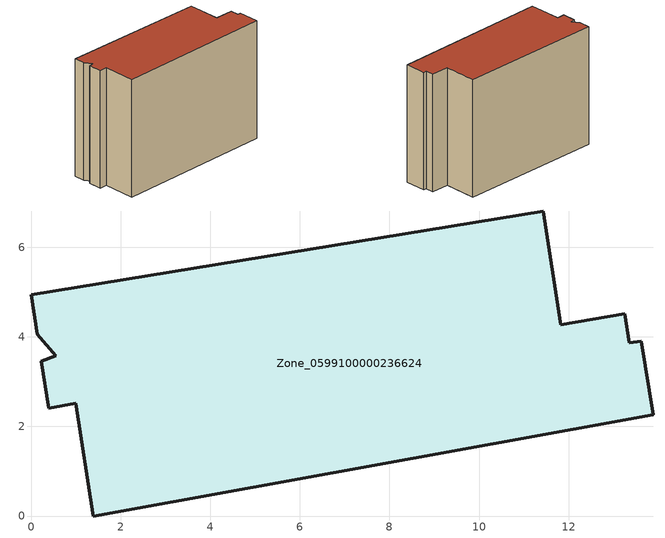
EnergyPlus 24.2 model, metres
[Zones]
Zone_0599100000236624
 floor ground (C_G): 13.62,3.9 13.89,2.26 1.38,0 0.99,2.52 0.39,2.41 0.23,3.46 0.55,3.58 0.14,4.06 0,4.94 11.43,6.81 11.82,4.27 13.25,4.52 13.35,3.87 z0
 wall outside (C_F): 11.43,6.81 0,4.94 0.14,4.06 0.55,3.58 0.23,3.46 0.39,2.41 0.99,2.52 1.38,0 13.89,2.26 13.62,3.9 13.35,3.87 13.25,4.52 11.82,4.27 11.43,6.81 z0:9.33
 roof outside (C_R): 13.89,2.26 13.62,3.9 13.35,3.87 13.25,4.52 11.82,4.27 11.43,6.81 0,4.94 0.14,4.06 0.55,3.58 0.23,3.46 0.39,2.41 0.99,2.52 1.38,0 z9.33
[BUILDING]
Pand.0599100000236624: North Axis=0; Terrain=City; Loads Convergence Tolerance Value=0.04; Temperature Convergence Tolerance Value=0.4; Solar Distribution=FullExterior; Maximum Number of Warmup Days=25; Minimum Number of Warmup Days=1
[Site:Location]
Rotterdam.The.Hague.AP_ZH_NLD Design_Conditions: Latitude=51.96; Longitude=4.45; Time Zone=1; Elevation=-4.5
[SITE:GROUNDTEMPERATURE:BUILDINGSURFACE]
18, 18, 18, 18, 18, 18, 18, 18, 18, 18, 18, 18
[MATERIAL] Thermal Absorptance=0.9; Solar Absorptance=0.7; Visible Absorptance=0.7
Name | Roughness | Thickness | Conductivity | Density | Specific Heat
G.TI.1946 | MediumSmooth | 0.15 | 1 | 540 | 1210
F.TI.1946 | Rough | 0.3 | 0.857143 | 1920 | 840
R.TI.1946 | MediumRough | 0.2 | 0.1 | 1500 | 1000
[CONSTRUCTION]
C_G: G.TI.1946
C_F: F.TI.1946
C_R: R.TI.1946
[ZONE]
Zone_0599100000236624: Type=1; Multiplier=1; Ceiling Height=Autocalculate; Volume=Autocalculate; Floor Area=autocalculate; Part of Total Floor Area=Yes
[ZONEINFILTRATION:DESIGNFLOWRATE]
Infil_Zone_0599100000236624: Zone or ZoneList or Space or SpaceList=Zone_0599100000236624; Schedule=AlwaysOn; Design Flow Rate Calculation Method=Flow/Area; Flow Rate per Floor Area=0.003; Constant Term Coefficient=1; Temperature Term Coefficient=0; Velocity Term Coefficient=0; Velocity Squared Term Coefficient=0
[HVACTEMPLATE:ZONE:IDEALLOADSAIRSYSTEM]
Zone_0599100000236624: Maximum Heating Supply Air Temperature=50; Minimum Cooling Supply Air Temperature=13; Maximum Heating Supply Air Humidity Ratio=0.0156; Minimum Cooling Supply Air Humidity Ratio=0.0077; Heating Limit=NoLimit; Cooling Limit=NoLimit; Dehumidification Control Type=ConstantSensibleHeatRatio; Cooling Sensible Heat Ratio=0.7; Dehumidification Setpoint=60; Humidification Control Type=None; Humidification Setpoint=30; Outdoor Air Method=None; Outdoor Air Flow Rate per Person=0.00944; Outdoor Air Flow Rate per Zone Floor Area=0; Outdoor Air Flow Rate per Zone=0; Demand Controlled Ventilation Type=None; Outdoor Air Economizer Type=NoEconomizer; Heat Recovery Type=None; Sensible Heat Recovery Effectiveness=0.7; Latent Heat Recovery Effectiveness=0.65
[ZONECONTROL:THERMOSTAT]
ThermostatControl_Zone_0599100000236624: Zone or ZoneList=Zone_0599100000236624; Control Type Schedule=DualSetpointControlType; Control 1=Thermostat_Zone_0599100000236624; Temperature Difference Between Cutout And Setpoint=0
[THERMOSTATSETPOINT:DUALSETPOINT]
Thermostat_Zone_0599100000236624: Heating Setpoint Temperature Schedule=HeatingSetpoint_Zone_0599100000236624; Cooling Setpoint Temperature Schedule=CoolingSetpoint_Zone_0599100000236624
[SCHEDULE:COMPACT]
HeatingSetpoint_Zone_0599100000236624: Through: 12/31, For: AllDays, Until: 24:00, 21
CoolingSetpoint_Zone_0599100000236624: Through: 12/31, For: AllDays, Until: 24:00, 24
DualSetpointControlType: Through: 12/31, For: AllDays, Until: 24:00, 4
AlwaysOn: Through: 12/31, For: AllDays, Until: 24:00, 1
